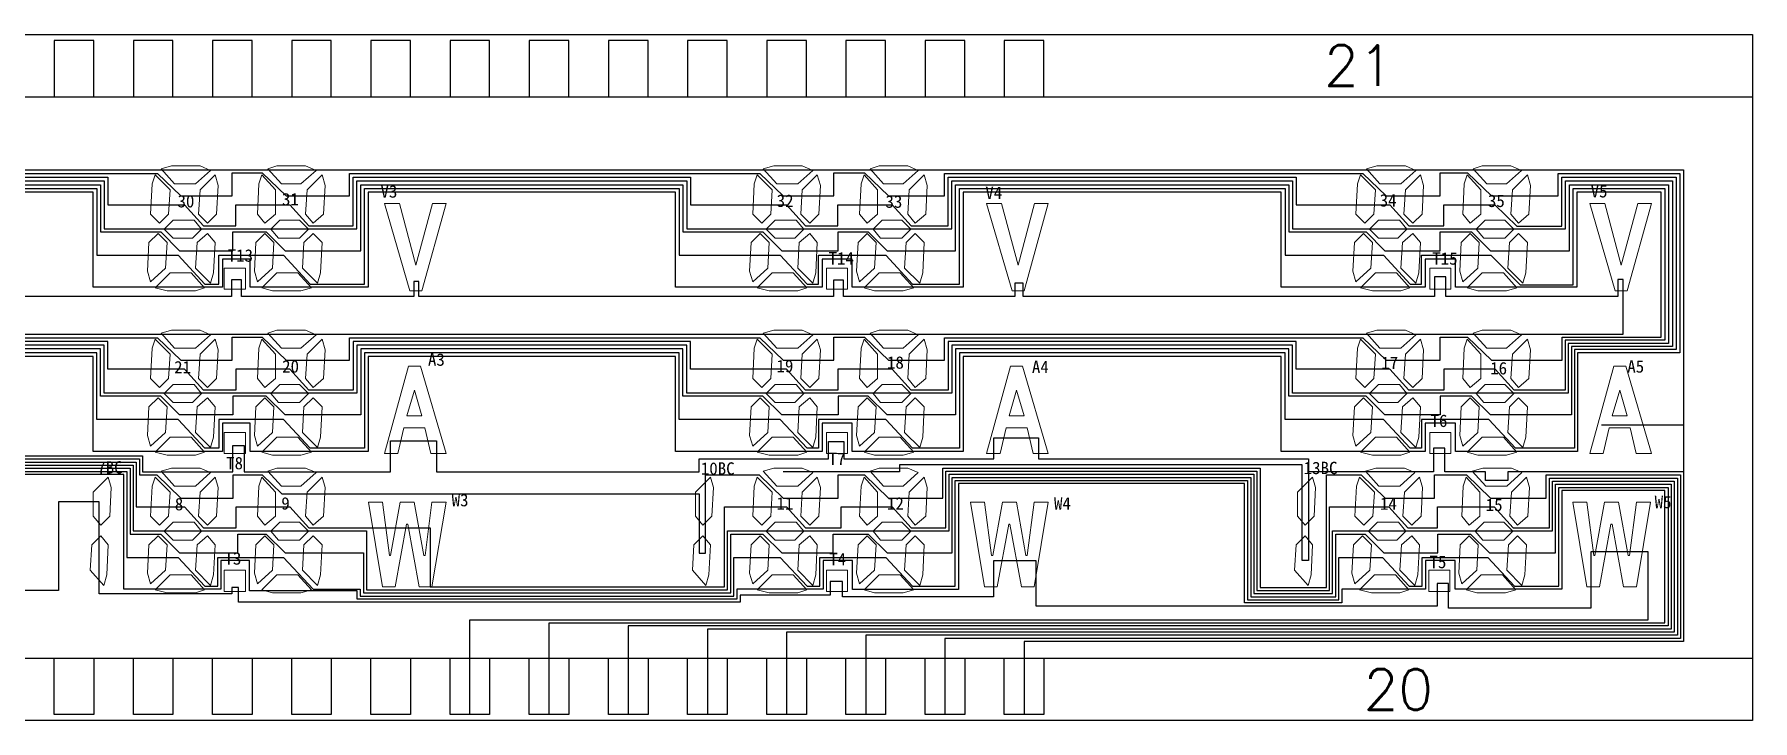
# Model space of a CAD drawing. Header units: millimetres. Extents: x 3718 to 70963, y 572 to 15149.
# Drawn here: x 4135.4 to 4190.5, y 624.8 to 646.8 of the extents above; entities that cross this region are included whole.
import ezdxf
from ezdxf.enums import TextEntityAlignment as Align

# ---------------------------------------------------------------- set-up
doc = ezdxf.new("R2010")
doc.units = ezdxf.units.MM
doc.header["$LTSCALE"] = 3
for name, color, linetype in [('COM', 1, 'Continuous'), ('DWG', 7, 'Continuous'), ('TEXT', 40, 'Continuous')]:
    doc.layers.add(name, color=color, linetype=linetype)
doc.styles.add('romans', font='romans.shx')
doc.styles.add('黑体', font='SIMHEI.TTF')

msp = doc.modelspace()

# ---------------------------------------------------------------- linework, layer by layer
at = {"layer": 'COM', "color": 5}
for points in [[(4101.314, 642.448), (4188.302, 642.448), (4188.302, 627.322), (4167.146, 627.322), (4167.146, 624.986)], [(4188.302, 634.256), (4185.667, 634.256)], [(4128.946, 633.277), (4138.864, 633.277), (4138.864, 632.762), (4141.765, 632.762), (4141.765, 633.607), (4142.123, 633.607), (4142.123, 632.762), (4146.819, 632.762), (4146.819, 633.755), (4148.292, 633.755), (4148.292, 632.762), (4156.721, 632.762), (4156.721, 633.18), (4160.873, 633.18), (4160.873, 633.736), (4161.362, 633.736), (4161.362, 633.18), (4166.178, 633.18), (4166.178, 633.856), (4167.612, 633.856), (4167.612, 633.18), (4176.268, 633.18), (4176.268, 629.918), (4176.068, 629.918), (4176.068, 632.984), (4163.144, 632.984), (4163.144, 632.762), (4159.421, 632.762)], [(4188.302, 632.762), (4182.667, 632.762), (4182.667, 632.486), (4181.943, 632.486), (4181.943, 632.762), (4180.642, 632.762), (4180.642, 633.523), (4180.279, 633.523), (4180.279, 632.762), (4176.268, 632.762)]]:
    msp.add_lwpolyline(points, dxfattribs=at)
at = {"layer": 'COM', "color": 150}
for points in [[(4125.863, 642.328), (4139.348, 642.328), (4140.097, 641.605), (4141.744, 641.605), (4141.744, 642.348), (4142.708, 642.348), (4143.477, 641.605), (4145.505, 641.605), (4145.505, 642.328), (4158.665, 642.328), (4159.414, 641.605), (4161.045, 641.605), (4161.045, 642.348), (4162.025, 642.348), (4162.795, 641.605), (4164.59, 641.605), (4164.59, 642.328), (4178.014, 642.328), (4178.763, 641.605), (4180.492, 641.605), (4180.492, 642.348), (4181.374, 642.348), (4182.144, 641.605), (4184.277, 641.605), (4184.277, 642.328), (4188.182, 642.328), (4188.182, 636.58), (4184.903, 636.58), (4184.903, 633.416), (4180.989, 633.416), (4180.989, 634.317), (4180.012, 634.317), (4180.012, 633.416), (4175.395, 633.416), (4175.395, 636.46), (4165.19, 636.46), (4165.19, 633.416), (4161.627, 633.416), (4161.627, 634.317), (4160.665, 634.317), (4160.665, 633.416), (4155.962, 633.416), (4155.962, 636.46), (4146.105, 636.46), (4146.105, 633.416), (4142.318, 633.416), (4142.318, 634.317), (4141.435, 634.317), (4141.435, 633.416), (4137.278, 633.416), (4137.278, 636.46), (4126.463, 636.46)], [(4125.927, 633.177), (4138.764, 633.177), (4138.764, 632.662), (4139.327, 632.662), (4140.097, 631.919), (4141.768, 631.919), (4141.768, 632.662), (4142.708, 632.662), (4143.333, 632.058), (4156.721, 632.058), (4156.721, 630.154), (4156.921, 630.154), (4156.921, 632.662), (4158.644, 632.662), (4159.414, 631.919), (4161.181, 631.919), (4161.181, 632.662), (4162.025, 632.662), (4162.795, 631.919), (4164.539, 631.919), (4164.539, 632.884), (4174.714, 632.884), (4174.714, 629.057), (4176.843, 629.057), (4176.843, 632.662), (4177.962, 632.662), (4178.731, 631.919), (4180.308, 631.919), (4180.308, 632.662), (4181.342, 632.662), (4182.112, 631.919), (4183.896, 631.919), (4183.896, 632.662), (4188.202, 632.662), (4188.202, 627.422), (4164.606, 627.422), (4164.606, 624.986)]]:
    msp.add_lwpolyline(points, dxfattribs=at)
at = {"layer": 'COM', "color": 8}
for points in [[(4125.983, 642.208), (4137.758, 642.208), (4137.758, 641.323), (4140.21, 641.323), (4140.821, 640.651), (4141.864, 640.651), (4141.864, 641.323), (4143.591, 641.323), (4144.202, 640.651), (4145.625, 640.651), (4145.625, 642.208), (4156.442, 642.208), (4156.442, 641.323), (4159.527, 641.323), (4160.138, 640.651), (4161.165, 640.651), (4161.165, 641.323), (4162.908, 641.323), (4163.519, 640.651), (4164.71, 640.651), (4164.71, 642.208), (4175.875, 642.208), (4175.875, 641.323), (4178.876, 641.323), (4179.487, 640.651), (4180.612, 640.651), (4180.612, 641.323), (4182.25, 641.323), (4182.955, 640.636), (4184.397, 640.636), (4184.397, 642.208), (4188.062, 642.208), (4188.062, 636.68), (4184.803, 636.68), (4184.803, 633.516), (4182.913, 633.516), (4182.055, 634.437), (4179.892, 634.437), (4179.892, 633.516), (4179.532, 633.516), (4178.674, 634.437), (4175.515, 634.437), (4175.515, 636.58), (4165.07, 636.58), (4165.07, 633.516), (4163.564, 633.516), (4162.706, 634.437), (4160.545, 634.437), (4160.545, 633.516), (4160.183, 633.516), (4159.325, 634.437), (4156.082, 634.437), (4156.082, 636.58), (4145.985, 636.58), (4145.985, 633.516), (4144.247, 633.516), (4143.389, 634.437), (4141.315, 634.437), (4141.315, 633.516), (4140.866, 633.516), (4140.008, 634.437), (4137.398, 634.437), (4137.398, 636.58), (4126.343, 636.58)], [(4126.027, 633.077), (4138.664, 633.077), (4138.664, 631.637), (4140.21, 631.637), (4140.821, 630.965), (4141.868, 630.965), (4141.868, 631.637), (4143.591, 631.637), (4144.202, 630.965), (4148.098, 630.965), (4148.098, 629.08), (4157.535, 629.08), (4157.535, 631.637), (4159.527, 631.637), (4160.138, 630.965), (4161.281, 630.965), (4161.281, 631.637), (4162.908, 631.637), (4163.519, 630.965), (4164.639, 630.965), (4164.639, 632.784), (4174.614, 632.784), (4174.614, 628.957), (4176.943, 628.957), (4176.943, 631.637), (4178.844, 631.637), (4179.456, 630.965), (4180.408, 630.965), (4180.408, 631.637), (4182.225, 631.637), (4182.836, 630.965), (4183.996, 630.965), (4183.996, 632.562), (4188.102, 632.562), (4188.102, 627.522), (4162.066, 627.522), (4162.066, 624.986)]]:
    msp.add_lwpolyline(points, dxfattribs=at)
at = {"layer": 'COM', "color": 4}
for points in [[(4125.863, 637.06), (4139.348, 637.06), (4140.097, 636.338), (4141.744, 636.338), (4141.744, 637.08), (4142.708, 637.08), (4143.477, 636.338), (4145.505, 636.338), (4145.505, 637.06), (4158.665, 637.06), (4159.414, 636.338), (4161.045, 636.338), (4161.045, 637.08), (4162.025, 637.08), (4162.795, 636.338), (4164.59, 636.338), (4164.59, 637.06), (4178.014, 637.06), (4178.763, 636.338), (4180.492, 636.338), (4180.492, 637.08), (4181.374, 637.08), (4182.144, 636.338), (4184.403, 636.338), (4184.403, 637.08), (4187.582, 637.08), (4187.582, 641.728), (4184.877, 641.728), (4184.877, 638.683), (4180.989, 638.683), (4180.989, 639.585), (4180.012, 639.585), (4180.012, 638.683), (4175.395, 638.683), (4175.395, 641.728), (4165.19, 641.728), (4165.19, 638.683), (4161.627, 638.683), (4161.627, 639.585), (4160.665, 639.585), (4160.665, 638.683), (4155.962, 638.683), (4155.962, 641.728), (4146.105, 641.728), (4146.105, 638.683), (4142.318, 638.683), (4142.318, 639.585), (4141.435, 639.585), (4141.435, 638.683), (4137.278, 638.683), (4137.278, 641.728), (4126.463, 641.728)], [(4151.906, 624.986), (4151.906, 627.922), (4187.702, 627.922), (4187.702, 632.162), (4184.396, 632.162), (4184.396, 628.997), (4180.971, 628.997), (4180.971, 629.919), (4180.018, 629.919), (4180.018, 628.997), (4177.343, 628.997), (4177.343, 628.557), (4174.214, 628.557), (4174.214, 632.384), (4165.039, 632.384), (4165.039, 628.992), (4161.643, 628.992), (4161.643, 629.919), (4160.697, 629.919), (4160.697, 628.997), (4157.935, 628.997), (4157.935, 628.68), (4145.752, 628.68), (4145.752, 628.951), (4142.299, 628.951), (4142.299, 629.919), (4141.377, 629.919), (4141.377, 628.997), (4138.264, 628.997), (4138.264, 632.677), (4126.427, 632.677)]]:
    msp.add_lwpolyline(points, dxfattribs=at)
at = {"layer": 'COM', "color": 6}
for points in [[(4126.343, 641.848), (4137.398, 641.848), (4137.398, 639.705), (4140.008, 639.705), (4140.866, 638.783), (4141.315, 638.783), (4141.315, 639.705), (4143.389, 639.705), (4144.247, 638.783), (4145.985, 638.783), (4145.985, 641.848), (4156.082, 641.848), (4156.082, 639.705), (4159.325, 639.705), (4160.183, 638.783), (4160.545, 638.783), (4160.545, 639.705), (4162.706, 639.705), (4163.564, 638.783), (4165.07, 638.783), (4165.07, 641.848), (4175.515, 641.848), (4175.515, 639.705), (4178.674, 639.705), (4179.532, 638.783), (4179.892, 638.783), (4179.892, 639.705), (4182.115, 639.705), (4183.056, 638.754), (4184.757, 638.754), (4184.757, 641.848), (4187.702, 641.848), (4187.702, 636.98), (4184.503, 636.98), (4184.503, 635.383), (4182.868, 635.383), (4182.257, 636.055), (4180.612, 636.055), (4180.612, 635.383), (4179.487, 635.383), (4178.876, 636.055), (4175.875, 636.055), (4175.875, 636.94), (4164.71, 636.94), (4164.71, 635.383), (4163.519, 635.383), (4162.908, 636.055), (4161.165, 636.055), (4161.165, 635.383), (4160.138, 635.383), (4159.527, 636.055), (4156.442, 636.055), (4156.442, 636.94), (4145.625, 636.94), (4145.625, 635.383), (4144.202, 635.383), (4143.591, 636.055), (4141.864, 636.055), (4141.864, 635.383), (4140.821, 635.383), (4140.21, 636.055), (4137.758, 636.055), (4137.758, 636.94), (4125.983, 636.94)], [(4126.327, 632.777), (4138.364, 632.777), (4138.364, 630.019), (4140.008, 630.019), (4140.866, 629.097), (4141.277, 629.097), (4141.277, 630.019), (4143.389, 630.019), (4144.34, 628.997), (4145.852, 628.997), (4145.852, 628.78), (4157.835, 628.78), (4157.835, 630.019), (4159.325, 630.019), (4160.183, 629.097), (4160.597, 629.097), (4160.597, 630.019), (4162.706, 630.019), (4163.569, 629.092), (4164.939, 629.092), (4164.939, 632.484), (4174.314, 632.484), (4174.314, 628.657), (4177.243, 628.657), (4177.243, 630.019), (4178.643, 630.019), (4179.5, 629.097), (4179.918, 629.097), (4179.918, 630.019), (4182.023, 630.019), (4182.881, 629.097), (4184.296, 629.097), (4184.296, 632.262), (4187.802, 632.262), (4187.802, 627.822), (4154.446, 627.822), (4154.446, 624.986)]]:
    msp.add_lwpolyline(points, dxfattribs=at)
at = {"layer": 'COM', "color": 11}
for points in [[(4126.103, 642.088), (4137.638, 642.088), (4137.638, 640.551), (4145.745, 640.551), (4145.745, 642.088), (4156.322, 642.088), (4156.322, 640.551), (4164.83, 640.551), (4164.83, 642.088), (4175.755, 642.088), (4175.755, 640.551), (4184.517, 640.551), (4184.517, 642.088), (4187.942, 642.088), (4187.942, 636.78), (4184.703, 636.78), (4184.703, 634.584), (4182.103, 634.584), (4181.495, 635.183), (4180.495, 635.183), (4180.495, 634.584), (4178.722, 634.584), (4178.114, 635.183), (4175.635, 635.183), (4175.635, 636.7), (4164.95, 636.7), (4164.95, 634.584), (4162.754, 634.584), (4162.146, 635.183), (4161.184, 635.183), (4161.184, 634.584), (4159.373, 634.584), (4158.765, 635.183), (4156.202, 635.183), (4156.202, 636.7), (4145.865, 636.7), (4145.865, 634.584), (4143.437, 634.584), (4142.828, 635.183), (4141.758, 635.183), (4141.758, 634.584), (4140.056, 634.584), (4139.448, 635.183), (4137.518, 635.183), (4137.518, 636.7), (4126.223, 636.7)], [(4126.127, 632.977), (4138.564, 632.977), (4138.564, 630.865), (4146.052, 630.865), (4146.052, 628.98), (4157.635, 628.98), (4157.635, 630.865), (4164.739, 630.865), (4164.739, 632.684), (4174.514, 632.684), (4174.514, 628.857), (4177.043, 628.857), (4177.043, 630.865), (4184.096, 630.865), (4184.096, 632.462), (4188.002, 632.462), (4188.002, 627.622), (4159.526, 627.622), (4159.526, 624.986)]]:
    msp.add_lwpolyline(points, dxfattribs=at)
at = {"layer": 'COM', "color": 2}
for points in [[(4126.223, 641.968), (4137.518, 641.968), (4137.518, 640.451), (4139.448, 640.451), (4140.056, 639.852), (4141.758, 639.852), (4141.758, 640.451), (4142.828, 640.451), (4143.437, 639.852), (4145.865, 639.852), (4145.865, 641.968), (4156.202, 641.968), (4156.202, 640.451), (4158.765, 640.451), (4159.373, 639.852), (4161.184, 639.852), (4161.184, 640.451), (4162.146, 640.451), (4162.754, 639.852), (4164.95, 639.852), (4164.95, 641.968), (4175.635, 641.968), (4175.635, 640.451), (4178.114, 640.451), (4178.722, 639.852), (4180.495, 639.852), (4180.495, 640.451), (4181.495, 640.451), (4182.103, 639.852), (4184.637, 639.852), (4184.637, 641.968), (4187.822, 641.968), (4187.822, 636.88), (4184.603, 636.88), (4184.603, 635.283), (4175.755, 635.283), (4175.755, 636.82), (4164.83, 636.82), (4164.83, 635.283), (4156.322, 635.283), (4156.322, 636.82), (4145.745, 636.82), (4145.745, 635.283), (4137.638, 635.283), (4137.638, 636.82), (4126.103, 636.82)], [(4126.227, 632.877), (4138.464, 632.877), (4138.464, 630.765), (4139.448, 630.765), (4140.056, 630.166), (4141.921, 630.166), (4141.921, 630.765), (4142.828, 630.765), (4143.437, 630.166), (4145.952, 630.166), (4145.952, 628.88), (4157.735, 628.88), (4157.735, 630.765), (4158.765, 630.765), (4159.373, 630.166), (4161.023, 630.166), (4161.023, 630.765), (4162.146, 630.765), (4162.754, 630.166), (4164.839, 630.166), (4164.839, 632.584), (4174.414, 632.584), (4174.414, 628.757), (4177.143, 628.757), (4177.143, 630.765), (4178.082, 630.765), (4178.69, 630.166), (4180.418, 630.166), (4180.418, 630.765), (4181.463, 630.765), (4182.071, 630.166), (4184.196, 630.166), (4184.196, 632.362), (4187.902, 632.362), (4187.902, 627.722), (4156.986, 627.722), (4156.986, 624.986)]]:
    msp.add_lwpolyline(points, dxfattribs=at)
at = {"layer": 'COM'}
for points in [[(4098.943, 637.18), (4186.359, 637.18), (4186.359, 638.93), (4186.188, 638.93), (4186.188, 638.383), (4180.671, 638.383), (4180.671, 639.017), (4180.315, 639.017), (4180.315, 638.383), (4167.114, 638.383), (4167.114, 638.809), (4166.845, 638.809), (4166.845, 638.383), (4161.356, 638.383), (4161.356, 638.909), (4161.026, 638.909), (4161.026, 638.383), (4147.734, 638.383), (4147.734, 638.86), (4147.567, 638.86), (4147.567, 638.383), (4142.036, 638.383), (4142.036, 638.922), (4141.719, 638.922), (4141.719, 638.383), (4128.539, 638.383)], [(4149.366, 624.986), (4149.366, 628.022), (4187.165, 628.022), (4187.165, 630.199), (4185.329, 630.199), (4185.329, 628.386), (4180.756, 628.386), (4180.756, 629.18), (4180.4, 629.18), (4180.4, 628.457), (4167.534, 628.457), (4167.534, 629.911), (4166.164, 629.911), (4166.164, 628.756), (4161.319, 628.756), (4161.319, 629.249), (4160.927, 629.249), (4160.927, 628.808), (4158.035, 628.808), (4158.035, 628.58), (4141.94, 628.58), (4141.94, 629.056), (4141.732, 629.056), (4141.732, 628.847), (4137.47, 628.847), (4137.47, 631.799), (4136.166, 631.799), (4136.166, 628.956), (4128.649, 628.956)]]:
    msp.add_lwpolyline(points, dxfattribs=at)
at = {"layer": 'DWG'}
for points in [[(4190.516, 624.786), (4095.516, 624.786), (4095.516, 646.786), (4190.516, 646.786)], [(4136.031, 644.786), (4137.301, 644.786), (4137.301, 646.586), (4136.031, 646.586)], [(4138.571, 644.786), (4139.841, 644.786), (4139.841, 646.586), (4138.571, 646.586)], [(4141.111, 644.786), (4142.381, 644.786), (4142.381, 646.586), (4141.111, 646.586)], [(4143.651, 644.786), (4144.921, 644.786), (4144.921, 646.586), (4143.651, 646.586)], [(4146.191, 644.786), (4147.461, 644.786), (4147.461, 646.586), (4146.191, 646.586)], [(4148.731, 644.786), (4150.001, 644.786), (4150.001, 646.586), (4148.731, 646.586)], [(4151.271, 644.786), (4152.541, 644.786), (4152.541, 646.586), (4151.271, 646.586)], [(4153.811, 644.786), (4155.081, 644.786), (4155.081, 646.586), (4153.811, 646.586)], [(4156.351, 644.786), (4157.621, 644.786), (4157.621, 646.586), (4156.351, 646.586)], [(4158.891, 644.786), (4160.161, 644.786), (4160.161, 646.586), (4158.891, 646.586)], [(4161.431, 644.786), (4162.701, 644.786), (4162.701, 646.586), (4161.431, 646.586)], [(4163.971, 644.786), (4165.241, 644.786), (4165.241, 646.586), (4163.971, 646.586)], [(4167.781, 646.586), (4166.511, 646.586), (4166.511, 644.786), (4167.781, 644.786)], [(4136.031, 626.786), (4137.301, 626.786), (4137.301, 624.986), (4136.031, 624.986)], [(4138.571, 626.786), (4139.841, 626.786), (4139.841, 624.986), (4138.571, 624.986)], [(4141.111, 626.786), (4142.381, 626.786), (4142.381, 624.986), (4141.111, 624.986)], [(4143.651, 626.786), (4144.921, 626.786), (4144.921, 624.986), (4143.651, 624.986)], [(4146.191, 626.786), (4147.461, 626.786), (4147.461, 624.986), (4146.191, 624.986)], [(4148.731, 626.786), (4150.001, 626.786), (4150.001, 624.986), (4148.731, 624.986)], [(4151.271, 626.786), (4152.541, 626.786), (4152.541, 624.986), (4151.271, 624.986)], [(4153.811, 626.786), (4155.081, 626.786), (4155.081, 624.986), (4153.811, 624.986)], [(4156.351, 626.786), (4157.621, 626.786), (4157.621, 624.986), (4156.351, 624.986)], [(4158.891, 626.786), (4160.161, 626.786), (4160.161, 624.986), (4158.891, 624.986)], [(4161.431, 626.786), (4162.701, 626.786), (4162.701, 624.986), (4161.431, 624.986)], [(4163.971, 626.786), (4165.241, 626.786), (4165.241, 624.986), (4163.971, 624.986)], [(4167.781, 624.986), (4166.511, 624.986), (4166.511, 626.786), (4167.781, 626.786)]]:
    msp.add_lwpolyline(points, close=True, dxfattribs=at)
for points in [[(4095.516, 644.786), (4190.516, 644.786)], [(4095.516, 626.786), (4190.516, 626.786)]]:
    msp.add_lwpolyline(points, dxfattribs=at)
at = {"layer": 'DWG', "lineweight": 0}
for points in [[(4139.266, 642.28), (4139.17, 641.991), (4139.121, 641.026), (4139.411, 640.737), (4139.7, 641.026), (4139.748, 641.798)], [(4139.893, 641.991), (4139.459, 642.473), (4139.797, 642.57), (4140.713, 642.57), (4141.05, 642.425), (4140.568, 641.991)], [(4141.195, 642.28), (4140.713, 641.798), (4140.665, 641.026), (4140.954, 640.737), (4141.243, 641.026), (4141.292, 641.943)], [(4142.695, 642.28), (4142.599, 641.991), (4142.55, 641.026), (4142.792, 640.737), (4143.129, 641.026), (4143.129, 641.798)], [(4143.949, 641.991), (4143.322, 641.991), (4142.888, 642.473), (4143.177, 642.57), (4144.094, 642.57), (4144.431, 642.425)], [(4144.624, 642.28), (4144.142, 641.798), (4144.094, 641.026), (4144.335, 640.737), (4144.672, 641.026), (4144.72, 641.943)], [(4158.583, 642.28), (4158.487, 641.991), (4158.439, 641.026), (4158.728, 640.737), (4159.017, 641.026), (4159.066, 641.798)], [(4159.21, 641.991), (4158.776, 642.473), (4159.114, 642.57), (4160.03, 642.57), (4160.368, 642.425), (4159.885, 641.991)], [(4160.512, 642.28), (4160.03, 641.798), (4159.982, 641.026), (4160.271, 640.737), (4160.561, 641.026), (4160.609, 641.943)], [(4162.012, 642.28), (4161.916, 641.991), (4161.868, 641.026), (4162.109, 640.737), (4162.446, 641.026), (4162.446, 641.798)], [(4163.266, 641.991), (4162.639, 641.991), (4162.205, 642.473), (4162.495, 642.57), (4163.411, 642.57), (4163.748, 642.425)], [(4163.941, 642.28), (4163.459, 641.798), (4163.411, 641.026), (4163.652, 640.737), (4163.989, 641.026), (4164.038, 641.943)], [(4177.932, 642.28), (4177.836, 641.991), (4177.788, 641.026), (4178.077, 640.737), (4178.366, 641.026), (4178.415, 641.798)], [(4178.559, 641.991), (4178.125, 642.473), (4178.463, 642.57), (4179.379, 642.57), (4179.717, 642.425), (4179.235, 641.991)], [(4179.861, 642.28), (4179.379, 641.798), (4179.331, 641.026), (4179.62, 640.737), (4179.91, 641.026), (4179.958, 641.943)], [(4181.361, 642.28), (4181.265, 641.991), (4181.217, 641.026), (4181.458, 640.737), (4181.795, 641.026), (4181.795, 641.798)], [(4182.615, 641.991), (4181.988, 641.991), (4181.554, 642.473), (4181.844, 642.57), (4182.76, 642.57), (4183.097, 642.425)], [(4183.29, 642.28), (4182.808, 641.798), (4182.76, 641.026), (4183.001, 640.737), (4183.339, 641.026), (4183.387, 641.943)], [(4148.167, 641.364), (4147.637, 639.387), (4147.106, 641.364), (4146.624, 641.364), (4147.444, 638.567), (4147.83, 638.567), (4148.601, 641.364)], [(4167.484, 641.364), (4166.954, 639.387), (4166.423, 641.364), (4165.941, 641.364), (4166.761, 638.567), (4167.147, 638.567), (4167.918, 641.364)], [(4186.834, 641.364), (4186.303, 639.387), (4185.773, 641.364), (4185.29, 641.364), (4186.11, 638.567), (4186.496, 638.567), (4187.268, 641.364)], [(4139.845, 640.833), (4140.52, 640.833), (4140.761, 640.544), (4140.472, 640.255), (4139.845, 640.255), (4139.555, 640.544)], [(4143.274, 640.833), (4143.901, 640.833), (4144.19, 640.544), (4143.901, 640.255), (4143.226, 640.255), (4142.984, 640.544)], [(4159.162, 640.833), (4159.837, 640.833), (4160.078, 640.544), (4159.789, 640.255), (4159.162, 640.255), (4158.873, 640.544)], [(4162.591, 640.833), (4163.218, 640.833), (4163.507, 640.544), (4163.218, 640.255), (4162.543, 640.255), (4162.302, 640.544)], [(4178.511, 640.833), (4179.186, 640.833), (4179.427, 640.544), (4179.138, 640.255), (4178.511, 640.255), (4178.222, 640.544)], [(4181.94, 640.833), (4182.567, 640.833), (4182.856, 640.544), (4182.567, 640.255), (4181.892, 640.255), (4181.651, 640.544)], [(4139.025, 639.194), (4139.121, 638.856), (4139.604, 639.29), (4139.652, 640.11), (4139.363, 640.399), (4139.073, 640.11)], [(4141.147, 639.146), (4141.195, 640.11), (4140.954, 640.399), (4140.616, 640.11), (4140.568, 639.29), (4141.05, 638.808)], [(4142.454, 639.194), (4142.55, 638.856), (4143.033, 639.29), (4143.081, 640.11), (4142.792, 640.399), (4142.502, 640.11)], [(4143.997, 639.29), (4144.479, 638.808), (4144.576, 639.146), (4144.624, 640.11), (4144.335, 640.399), (4144.045, 640.11)], [(4158.342, 639.194), (4158.439, 638.856), (4158.921, 639.29), (4158.969, 640.11), (4158.68, 640.399), (4158.39, 640.11)], [(4160.464, 639.146), (4160.512, 640.11), (4160.271, 640.399), (4159.934, 640.11), (4159.885, 639.29), (4160.368, 638.808)], [(4161.771, 639.194), (4161.868, 638.856), (4162.35, 639.29), (4162.398, 640.11), (4162.109, 640.399), (4161.819, 640.11)], [(4163.314, 639.29), (4163.797, 638.808), (4163.893, 639.146), (4163.941, 640.11), (4163.652, 640.399), (4163.363, 640.11)], [(4177.691, 639.194), (4177.788, 638.856), (4178.27, 639.29), (4178.318, 640.11), (4178.029, 640.399), (4177.74, 640.11)], [(4179.813, 639.146), (4179.861, 640.11), (4179.62, 640.399), (4179.283, 640.11), (4179.235, 639.29), (4179.717, 638.808)], [(4181.12, 639.194), (4181.217, 638.856), (4181.699, 639.29), (4181.747, 640.11), (4181.458, 640.399), (4181.169, 640.11)], [(4182.663, 639.29), (4183.146, 638.808), (4183.242, 639.146), (4183.29, 640.11), (4183.001, 640.399), (4182.712, 640.11)], [(4139.748, 639.146), (4139.266, 638.663), (4139.652, 638.567), (4140.568, 638.567), (4140.857, 638.663), (4140.423, 639.146)], [(4142.164, 638.615), (4142.164, 639.29), (4141.489, 639.29), (4141.489, 638.615)], [(4143.852, 639.146), (4143.177, 639.146), (4142.695, 638.663), (4143.033, 638.567), (4143.949, 638.567), (4144.286, 638.663)], [(4159.066, 639.146), (4158.583, 638.663), (4158.969, 638.567), (4159.885, 638.567), (4160.175, 638.663), (4159.741, 639.146)], [(4161.482, 638.615), (4161.482, 639.29), (4160.807, 639.29), (4160.807, 638.615)], [(4163.17, 639.146), (4162.495, 639.146), (4162.012, 638.663), (4162.35, 638.567), (4163.266, 638.567), (4163.604, 638.663)], [(4178.415, 639.146), (4177.932, 638.663), (4178.318, 638.567), (4179.235, 638.567), (4179.524, 638.663), (4179.09, 639.146)], [(4180.831, 638.615), (4180.831, 639.29), (4180.156, 639.29), (4180.156, 638.615)], [(4182.519, 639.146), (4181.844, 639.146), (4181.361, 638.663), (4181.699, 638.567), (4182.615, 638.567), (4182.953, 638.663)], [(4139.893, 636.723), (4139.459, 637.205), (4139.797, 637.302), (4140.713, 637.302), (4141.05, 637.157), (4140.568, 636.723)], [(4143.949, 636.723), (4143.322, 636.723), (4142.888, 637.205), (4143.177, 637.302), (4144.094, 637.302), (4144.431, 637.157)], [(4159.21, 636.723), (4158.776, 637.205), (4159.114, 637.302), (4160.03, 637.302), (4160.368, 637.157), (4159.885, 636.723)], [(4163.266, 636.723), (4162.639, 636.723), (4162.205, 637.205), (4162.495, 637.302), (4163.411, 637.302), (4163.748, 637.157)], [(4178.559, 636.723), (4178.125, 637.205), (4178.463, 637.302), (4179.379, 637.302), (4179.717, 637.157), (4179.235, 636.723)], [(4182.615, 636.723), (4181.988, 636.723), (4181.554, 637.205), (4181.844, 637.302), (4182.76, 637.302), (4183.097, 637.157)], [(4139.266, 637.012), (4139.17, 636.723), (4139.121, 635.759), (4139.411, 635.469), (4139.7, 635.759), (4139.748, 636.53)], [(4141.195, 637.012), (4140.713, 636.53), (4140.665, 635.759), (4140.954, 635.469), (4141.243, 635.759), (4141.292, 636.675)], [(4142.695, 637.012), (4142.599, 636.723), (4142.55, 635.759), (4142.792, 635.469), (4143.129, 635.759), (4143.129, 636.53)], [(4144.624, 637.012), (4144.142, 636.53), (4144.094, 635.759), (4144.335, 635.469), (4144.672, 635.759), (4144.72, 636.675)], [(4158.583, 637.012), (4158.487, 636.723), (4158.439, 635.759), (4158.728, 635.469), (4159.017, 635.759), (4159.066, 636.53)], [(4160.512, 637.012), (4160.03, 636.53), (4159.982, 635.759), (4160.271, 635.469), (4160.561, 635.759), (4160.609, 636.675)], [(4162.012, 637.012), (4161.916, 636.723), (4161.868, 635.759), (4162.109, 635.469), (4162.446, 635.759), (4162.446, 636.53)], [(4163.941, 637.012), (4163.459, 636.53), (4163.411, 635.759), (4163.652, 635.469), (4163.989, 635.759), (4164.038, 636.675)], [(4177.932, 637.012), (4177.836, 636.723), (4177.788, 635.759), (4178.077, 635.469), (4178.366, 635.759), (4178.415, 636.53)], [(4179.861, 637.012), (4179.379, 636.53), (4179.331, 635.759), (4179.62, 635.469), (4179.91, 635.759), (4179.958, 636.675)], [(4181.361, 637.012), (4181.265, 636.723), (4181.217, 635.759), (4181.458, 635.469), (4181.795, 635.759), (4181.795, 636.53)], [(4183.29, 637.012), (4182.808, 636.53), (4182.76, 635.759), (4183.001, 635.469), (4183.339, 635.759), (4183.387, 636.675)], [(4147.781, 636.149), (4147.396, 636.149), (4146.624, 633.352), (4147.058, 633.352), (4147.251, 634.172), (4147.926, 634.172), (4148.119, 633.352), (4148.601, 633.352)], [(4167.099, 636.149), (4166.713, 636.149), (4165.941, 633.352), (4166.375, 633.352), (4166.568, 634.172), (4167.243, 634.172), (4167.436, 633.352), (4167.918, 633.352)], [(4186.448, 636.149), (4186.062, 636.149), (4185.29, 633.352), (4185.724, 633.352), (4185.917, 634.172), (4186.592, 634.172), (4186.785, 633.352), (4187.268, 633.352)], [(4139.845, 635.566), (4140.52, 635.566), (4140.761, 635.276), (4140.472, 634.987), (4139.845, 634.987), (4139.555, 635.276)], [(4143.274, 635.566), (4143.901, 635.566), (4144.19, 635.276), (4143.901, 634.987), (4143.226, 634.987), (4142.984, 635.276)], [(4159.162, 635.566), (4159.837, 635.566), (4160.078, 635.276), (4159.789, 634.987), (4159.162, 634.987), (4158.873, 635.276)], [(4162.591, 635.566), (4163.218, 635.566), (4163.507, 635.276), (4163.218, 634.987), (4162.543, 634.987), (4162.302, 635.276)], [(4178.511, 635.566), (4179.186, 635.566), (4179.427, 635.276), (4179.138, 634.987), (4178.511, 634.987), (4178.222, 635.276)], [(4181.94, 635.566), (4182.567, 635.566), (4182.856, 635.276), (4182.567, 634.987), (4181.892, 634.987), (4181.651, 635.276)], [(4139.025, 633.926), (4139.121, 633.588), (4139.604, 634.022), (4139.652, 634.842), (4139.363, 635.132), (4139.073, 634.842)], [(4141.147, 633.878), (4141.195, 634.842), (4140.954, 635.132), (4140.616, 634.842), (4140.568, 634.022), (4141.05, 633.54)], [(4142.454, 633.926), (4142.55, 633.588), (4143.033, 634.022), (4143.081, 634.842), (4142.792, 635.132), (4142.502, 634.842)], [(4143.997, 634.022), (4144.479, 633.54), (4144.576, 633.878), (4144.624, 634.842), (4144.335, 635.132), (4144.045, 634.842)], [(4147.347, 634.557), (4147.588, 635.377), (4147.83, 634.557)], [(4158.342, 633.926), (4158.439, 633.588), (4158.921, 634.022), (4158.969, 634.842), (4158.68, 635.132), (4158.39, 634.842)], [(4160.464, 633.878), (4160.512, 634.842), (4160.271, 635.132), (4159.934, 634.842), (4159.885, 634.022), (4160.368, 633.54)], [(4161.771, 633.926), (4161.868, 633.588), (4162.35, 634.022), (4162.398, 634.842), (4162.109, 635.132), (4161.819, 634.842)], [(4163.314, 634.022), (4163.797, 633.54), (4163.893, 633.878), (4163.941, 634.842), (4163.652, 635.132), (4163.363, 634.842)], [(4166.665, 634.557), (4166.906, 635.377), (4167.147, 634.557)], [(4177.691, 633.926), (4177.788, 633.588), (4178.27, 634.022), (4178.318, 634.842), (4178.029, 635.132), (4177.74, 634.842)], [(4179.813, 633.878), (4179.861, 634.842), (4179.62, 635.132), (4179.283, 634.842), (4179.235, 634.022), (4179.717, 633.54)], [(4181.12, 633.926), (4181.217, 633.588), (4181.699, 634.022), (4181.747, 634.842), (4181.458, 635.132), (4181.169, 634.842)], [(4182.663, 634.022), (4183.146, 633.54), (4183.242, 633.878), (4183.29, 634.842), (4183.001, 635.132), (4182.712, 634.842)], [(4186.014, 634.557), (4186.255, 635.377), (4186.496, 634.557)], [(4142.164, 633.347), (4142.164, 634.022), (4141.489, 634.022), (4141.489, 633.347)], [(4161.482, 633.347), (4161.482, 634.022), (4160.807, 634.022), (4160.807, 633.347)], [(4180.831, 633.347), (4180.831, 634.022), (4180.156, 634.022), (4180.156, 633.347)], [(4139.748, 633.878), (4139.266, 633.396), (4139.652, 633.299), (4140.568, 633.299), (4140.857, 633.396), (4140.423, 633.878)], [(4143.852, 633.878), (4143.177, 633.878), (4142.695, 633.396), (4143.033, 633.299), (4143.949, 633.299), (4144.286, 633.396)], [(4159.066, 633.878), (4158.583, 633.396), (4158.969, 633.299), (4159.885, 633.299), (4160.175, 633.396), (4159.741, 633.878)], [(4163.17, 633.878), (4162.495, 633.878), (4162.012, 633.396), (4162.35, 633.299), (4163.266, 633.299), (4163.604, 633.396)], [(4178.415, 633.878), (4177.932, 633.396), (4178.318, 633.299), (4179.235, 633.299), (4179.524, 633.396), (4179.09, 633.878)], [(4182.519, 633.878), (4181.844, 633.878), (4181.361, 633.396), (4181.699, 633.299), (4182.615, 633.299), (4182.953, 633.396)], [(4139.893, 632.305), (4139.459, 632.787), (4139.797, 632.883), (4140.713, 632.883), (4141.05, 632.739), (4140.568, 632.305)], [(4143.949, 632.305), (4143.322, 632.305), (4142.888, 632.787), (4143.177, 632.883), (4144.094, 632.883), (4144.431, 632.739)], [(4159.21, 632.305), (4158.776, 632.787), (4159.114, 632.883), (4160.03, 632.883), (4160.368, 632.739), (4159.885, 632.305)], [(4163.266, 632.305), (4162.639, 632.305), (4162.205, 632.787), (4162.495, 632.883), (4163.411, 632.883), (4163.748, 632.739)], [(4178.528, 632.305), (4178.094, 632.787), (4178.431, 632.883), (4179.347, 632.883), (4179.685, 632.739), (4179.203, 632.305)], [(4181.956, 632.305), (4181.522, 632.787), (4181.86, 632.883), (4182.776, 632.883), (4183.114, 632.739), (4182.632, 632.305)], [(4137.766, 632.594), (4137.284, 632.112), (4137.284, 631.34), (4137.525, 631.051), (4137.814, 631.34), (4137.863, 632.256)], [(4139.266, 632.594), (4139.17, 632.305), (4139.121, 631.34), (4139.411, 631.051), (4139.7, 631.34), (4139.748, 632.112)], [(4141.195, 632.594), (4140.713, 632.112), (4140.665, 631.34), (4140.954, 631.051), (4141.243, 631.34), (4141.292, 632.256)], [(4142.695, 632.594), (4142.599, 632.305), (4142.55, 631.34), (4142.792, 631.051), (4143.129, 631.34), (4143.129, 632.112)], [(4144.624, 632.594), (4144.142, 632.112), (4144.094, 631.34), (4144.335, 631.051), (4144.672, 631.34), (4144.72, 632.256)], [(4157.083, 632.594), (4156.601, 632.112), (4156.601, 631.34), (4156.842, 631.051), (4157.132, 631.34), (4157.18, 632.256)], [(4158.583, 632.594), (4158.487, 632.305), (4158.439, 631.34), (4158.728, 631.051), (4159.017, 631.34), (4159.066, 632.112)], [(4160.512, 632.594), (4160.03, 632.112), (4159.982, 631.34), (4160.271, 631.051), (4160.561, 631.34), (4160.609, 632.256)], [(4162.012, 632.594), (4161.916, 632.305), (4161.868, 631.34), (4162.109, 631.051), (4162.446, 631.34), (4162.446, 632.112)], [(4163.941, 632.594), (4163.459, 632.112), (4163.411, 631.34), (4163.652, 631.051), (4163.989, 631.34), (4164.038, 632.256)], [(4176.401, 632.594), (4175.918, 632.112), (4175.918, 631.34), (4176.16, 631.051), (4176.449, 631.34), (4176.497, 632.256)], [(4177.901, 632.594), (4177.804, 632.305), (4177.756, 631.34), (4178.045, 631.051), (4178.335, 631.34), (4178.383, 632.112)], [(4179.83, 632.594), (4179.347, 632.112), (4179.299, 631.34), (4179.588, 631.051), (4179.878, 631.34), (4179.926, 632.256)], [(4181.33, 632.594), (4181.233, 632.305), (4181.185, 631.34), (4181.426, 631.051), (4181.764, 631.34), (4181.764, 632.112)], [(4183.259, 632.594), (4182.776, 632.112), (4182.728, 631.34), (4182.969, 631.051), (4183.307, 631.34), (4183.355, 632.256)], [(4147.58, 631.791), (4147.131, 631.791), (4146.824, 630.077), (4146.784, 630.077), (4146.559, 631.791), (4146.11, 631.791), (4146.559, 629.07), (4146.967, 629.07), (4147.335, 631.083), (4147.376, 631.083), (4147.743, 629.07), (4148.151, 629.07), (4148.601, 631.791), (4148.151, 631.791), (4147.928, 630.077), (4147.886, 630.077)], [(4166.897, 631.791), (4166.449, 631.791), (4166.142, 630.077), (4166.102, 630.077), (4165.877, 631.791), (4165.427, 631.791), (4165.877, 629.07), (4166.285, 629.07), (4166.653, 631.083), (4166.693, 631.083), (4167.061, 629.07), (4167.469, 629.07), (4167.918, 631.791), (4167.469, 631.791), (4167.245, 630.077), (4167.204, 630.077)], [(4186.214, 631.791), (4185.766, 631.791), (4185.459, 630.077), (4185.419, 630.077), (4185.194, 631.791), (4184.744, 631.791), (4185.194, 629.07), (4185.602, 629.07), (4185.97, 631.083), (4186.01, 631.083), (4186.378, 629.07), (4186.786, 629.07), (4187.236, 631.791), (4186.786, 631.791), (4186.563, 630.077), (4186.521, 630.077)], [(4139.845, 631.147), (4140.52, 631.147), (4140.761, 630.858), (4140.472, 630.569), (4139.845, 630.569), (4139.555, 630.858)], [(4143.274, 631.147), (4143.901, 631.147), (4144.19, 630.858), (4143.901, 630.569), (4143.226, 630.569), (4142.984, 630.858)], [(4159.162, 631.147), (4159.837, 631.147), (4160.078, 630.858), (4159.789, 630.569), (4159.162, 630.569), (4158.873, 630.858)], [(4162.591, 631.147), (4163.218, 631.147), (4163.507, 630.858), (4163.218, 630.569), (4162.543, 630.569), (4162.302, 630.858)], [(4178.479, 631.147), (4179.154, 631.147), (4179.396, 630.858), (4179.106, 630.569), (4178.479, 630.569), (4178.19, 630.858)], [(4181.908, 631.147), (4182.535, 631.147), (4182.824, 630.858), (4182.535, 630.569), (4181.86, 630.569), (4181.619, 630.858)], [(4137.187, 629.604), (4137.621, 629.122), (4137.718, 629.46), (4137.766, 630.424), (4137.525, 630.713), (4137.236, 630.424)], [(4139.025, 629.508), (4139.121, 629.17), (4139.604, 629.604), (4139.652, 630.424), (4139.363, 630.713), (4139.073, 630.424)], [(4141.147, 629.46), (4141.195, 630.424), (4140.954, 630.713), (4140.616, 630.424), (4140.568, 629.604), (4141.05, 629.122)], [(4142.454, 629.508), (4142.55, 629.17), (4143.033, 629.604), (4143.081, 630.424), (4142.792, 630.713), (4142.502, 630.424)], [(4143.997, 629.604), (4144.479, 629.122), (4144.576, 629.46), (4144.624, 630.424), (4144.335, 630.713), (4144.045, 630.424)], [(4156.505, 629.604), (4156.939, 629.122), (4157.035, 629.46), (4157.083, 630.424), (4156.842, 630.713), (4156.553, 630.424)], [(4158.342, 629.508), (4158.439, 629.17), (4158.921, 629.604), (4158.969, 630.424), (4158.68, 630.713), (4158.39, 630.424)], [(4160.464, 629.46), (4160.512, 630.424), (4160.271, 630.713), (4159.934, 630.424), (4159.885, 629.604), (4160.368, 629.122)], [(4161.771, 629.508), (4161.868, 629.17), (4162.35, 629.604), (4162.398, 630.424), (4162.109, 630.713), (4161.819, 630.424)], [(4163.314, 629.604), (4163.797, 629.122), (4163.893, 629.46), (4163.941, 630.424), (4163.652, 630.713), (4163.363, 630.424)], [(4175.822, 629.604), (4176.256, 629.122), (4176.352, 629.46), (4176.401, 630.424), (4176.16, 630.713), (4175.87, 630.424)], [(4177.66, 629.508), (4177.756, 629.17), (4178.238, 629.604), (4178.286, 630.424), (4177.997, 630.713), (4177.708, 630.424)], [(4179.781, 629.46), (4179.83, 630.424), (4179.588, 630.713), (4179.251, 630.424), (4179.203, 629.604), (4179.685, 629.122)], [(4181.088, 629.508), (4181.185, 629.17), (4181.667, 629.604), (4181.715, 630.424), (4181.426, 630.713), (4181.137, 630.424)], [(4182.632, 629.604), (4183.114, 629.122), (4183.21, 629.46), (4183.259, 630.424), (4182.969, 630.713), (4182.68, 630.424)], [(4142.164, 628.929), (4142.164, 629.604), (4141.489, 629.604), (4141.489, 628.929)], [(4161.482, 628.929), (4161.482, 629.604), (4160.807, 629.604), (4160.807, 628.929)], [(4180.799, 628.929), (4180.799, 629.604), (4180.124, 629.604), (4180.124, 628.929)], [(4139.748, 629.46), (4139.266, 628.977), (4139.652, 628.881), (4140.568, 628.881), (4140.857, 628.977), (4140.423, 629.46)], [(4143.852, 629.46), (4143.177, 629.46), (4142.695, 628.977), (4143.033, 628.881), (4143.949, 628.881), (4144.286, 628.977)], [(4159.066, 629.46), (4158.583, 628.977), (4158.969, 628.881), (4159.885, 628.881), (4160.175, 628.977), (4159.741, 629.46)], [(4163.17, 629.46), (4162.495, 629.46), (4162.012, 628.977), (4162.35, 628.881), (4163.266, 628.881), (4163.604, 628.977)], [(4178.383, 629.46), (4177.901, 628.977), (4178.286, 628.881), (4179.203, 628.881), (4179.492, 628.977), (4179.058, 629.46)], [(4182.487, 629.46), (4181.812, 629.46), (4181.33, 628.977), (4181.667, 628.881), (4182.583, 628.881), (4182.921, 628.977)]]:
    msp.add_lwpolyline(points, close=True, dxfattribs=at)

# ---------------------------------------------------------------- texts
at = {"layer": 'DWG', "style": 'romans'}
for s, p in [('21', (4177.879, 645.786)), ('20', (4179.149, 625.786))]:
    msp.add_text(s, height=1.3, dxfattribs=at).set_placement(p, align=Align.MIDDLE)
at = {"layer": 'TEXT', "style": '黑体'}
for s, height, p in [('30', 0.3975, (4139.988, 641.239)), ('31', 0.3975, (4143.339, 641.304)), ('V3', 0.3975, (4146.5, 641.552)), ('32', 0.3975, (4159.208, 641.253)), ('33', 0.3975, (4162.699, 641.227)), ('V4', 0.3975, (4165.901, 641.511)), ('34', 0.3975, (4178.552, 641.267)), ('35', 0.3975, (4182.025, 641.251)), ('V5', 0.3975, (4185.32, 641.559)), ('T13', 0.3975, (4141.598, 639.499)), ('T14', 0.3975, (4160.874, 639.408)), ('T15', 0.3975, (4180.24, 639.403)), ('21', 0.3975, (4139.88, 635.918)), ('20', 0.3975, (4143.344, 635.943)), ('A3', 0.3975, (4148.022, 636.162)), ('19', 0.3975, (4159.203, 635.954)), ('18', 0.3975, (4162.748, 636.068)), ('A4', 0.3975, (4167.396, 635.925)), ('17', 0.3975, (4178.602, 636.06)), ('16', 0.3975, (4182.098, 635.886)), ('A5', 0.3975, (4186.495, 635.942)), ('T6', 0.3975, (4180.184, 634.2)), ('T7', 0.3975, (4160.873, 632.978)), ('7BC', 0.3975, (4137.414, 632.705)), ('T8', 0.3975, (4141.549, 632.844)), ('10BC', 0.3975, (4156.777, 632.669)), ('13BC', 0.3975, (4176.115, 632.688)), ('8', 0.398, (4139.902, 631.527)), ('9', 0.398, (4143.317, 631.553)), ('W3', 0.3975, (4148.782, 631.656)), ('11', 0.3975, (4159.202, 631.55)), ('12', 0.3975, (4162.748, 631.55)), ('W4', 0.3975, (4168.105, 631.549)), ('14', 0.3975, (4178.563, 631.544)), ('15', 0.3975, (4181.954, 631.505)), ('W5', 0.3975, (4187.373, 631.595)), ('T3', 0.3975, (4141.496, 629.786)), ('T4', 0.3975, (4160.895, 629.768)), ('T5', 0.3975, (4180.151, 629.673))]:
    msp.add_text(s, height=height, dxfattribs=at).set_placement(p)

doc.saveas('drawing.dxf')
